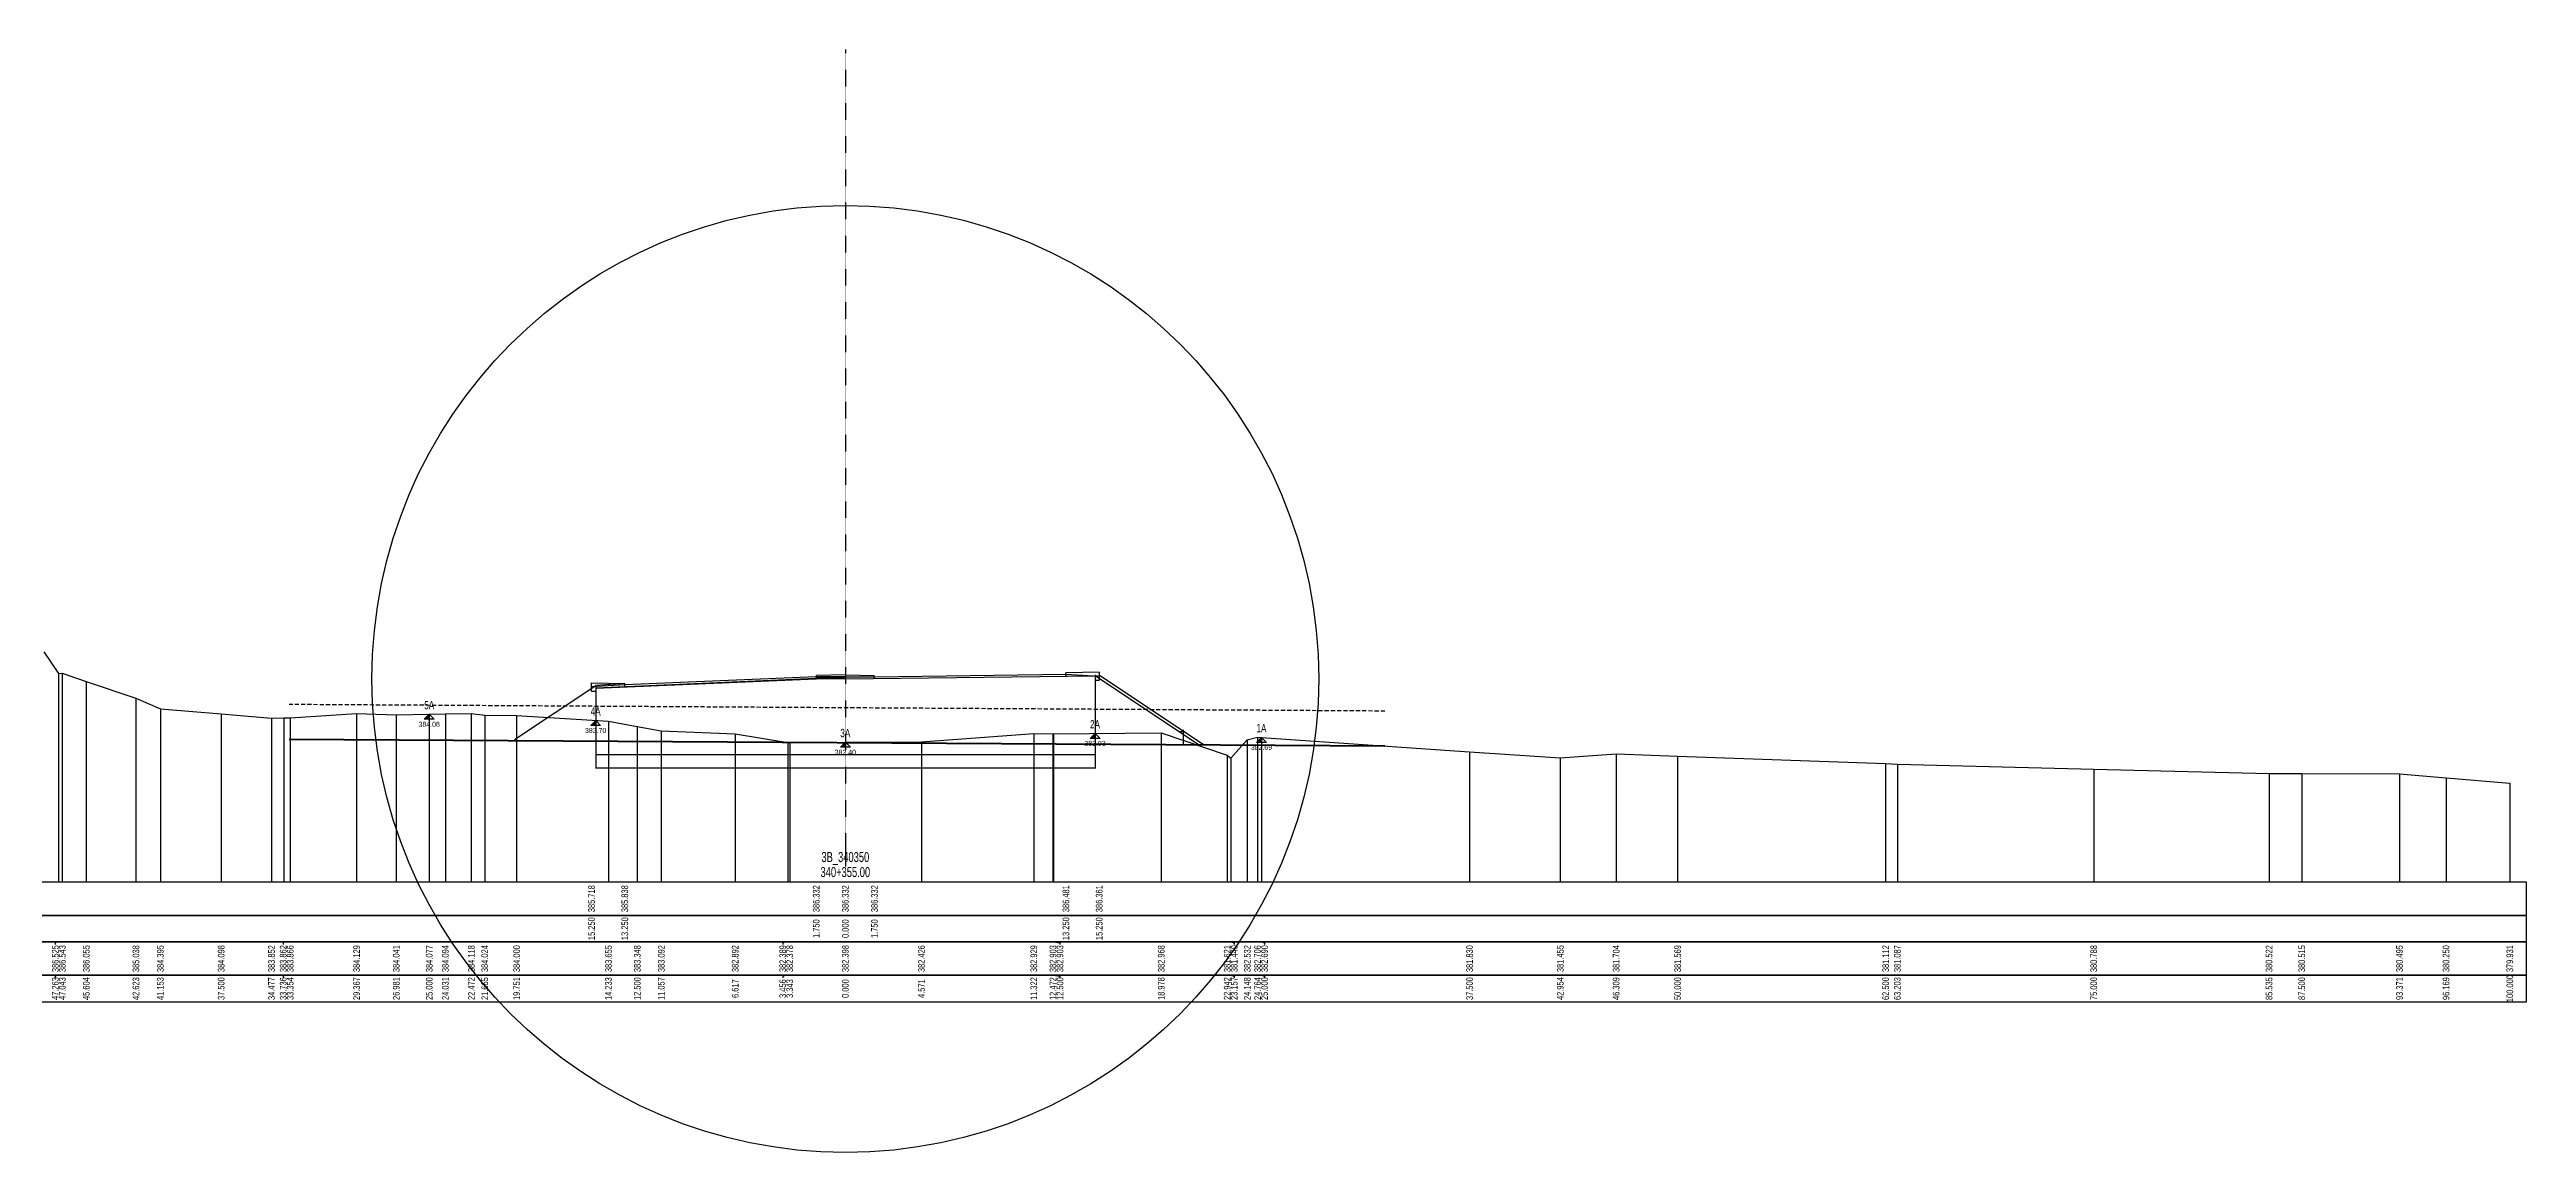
# Model space of a CAD drawing. Header units: centimetres. Extents: x 8495135 to 959133560, y 4530079 to 463453963.
# Drawn here: x 958998352 to 959013233, y 463406026 to 463412650 of the extents above; entities that cross this region are included whole.
import ezdxf
from ezdxf.enums import TextEntityAlignment as Align

# ---------------------------------------------------------------- set-up
doc = ezdxf.new("R2010")
doc.units = ezdxf.units.CM
doc.header["$LTSCALE"] = 0.1
doc.linetypes.add('CROSS2', pattern=[2, 1, -0.5, 0, -0.5])
doc.linetypes.add('DASHED', pattern=[0.75, 0.5, -0.25])
doc.layers.add('31_VERT_ALIGNM', color=1, linetype='Continuous', lineweight=50)
for name, color, linetype in [('40_AXIS', 2, 'CROSS2'), ('40_ELEV_LABEL', 7, 'Continuous'), ('40_INTERS_POINTS', 7, 'Continuous'), ('40_PROFILE_NUMBER', 7, 'Continuous'), ('40_ROADWAY', 1, 'Continuous'), ('40_RUBRIC_1', 7, 'Continuous'), ('40_RUBRIC_2', 7, 'Continuous'), ('40_RUBRIC_3', 7, 'Continuous'), ('40_RUBRIC_4', 7, 'Continuous'), ('40_TEMPLATE', 9, 'Continuous'), ('40_TERRAIN', 3, 'Continuous'), ('40_TERRAIN_VERT', 2, 'Continuous'), ('br_hatch_tumen', 8, 'Continuous'), ('br_view_yellow', 2, 'Continuous'), ('Kustendilska voda', 12, 'Continuous')]:
    doc.layers.add(name, color=color, linetype=linetype)
doc.styles.add('PLATEIA', font='CGSAPPS.SHX')
doc.styles.get("Standard").update_dxf_attribs({"font": 'arial.ttf'})

# ---------------------------------------------------------------- blocks, each defined once
blk = doc.blocks.new('CGSA_hgt15')
for p, q in [((-1, -1), (0, 0)), ((0, 0), (1, -1)), ((0, -1), (0, 0)), ((0, -1), (-1, -1)), ((1, -1), (0, -1))]:
    blk.add_line(p, q)
blk.add_solid([(0, 0), (0, -1), (-1, -1)])

msp = doc.modelspace()

# ---------------------------------------------------------------- linework, layer by layer
at = {"layer": '31_VERT_ALIGNM'}
msp.add_line((959006374.93, 463408466.55), (958999791.02, 463408506.06), dxfattribs=at)
at = {"layer": '40_AXIS'}
msp.add_line((959003132.79, 463412649.71), (959003132.79, 463407869.71), dxfattribs=at)
at = {"layer": '40_ROADWAY', "color": 4}
for p, q in [((959001807.79, 463408833.52), (959001607.79, 463408821.52)), ((959001807.79, 463408841.52), (959001632.79, 463408831.02)), ((959002957.79, 463408882.92), (959001807.79, 463408833.52))]:
    msp.add_line(p, q, dxfattribs=at)
at = {"layer": '40_ROADWAY'}
for p, q in [((959002957.79, 463408871.92), (959001632.79, 463408815.01)), ((959003132.79, 463408882.92), (959002957.79, 463408882.92)), ((959003132.79, 463408882.92), (959002957.79, 463408882.92)), ((959003132.79, 463408882.92), (959003307.79, 463408882.92)), ((959003132.79, 463408882.92), (959003307.79, 463408882.92)), ((959003307.79, 463408882.92), (959004457.79, 463408897.83)), ((959004457.79, 463408897.83), (959004657.79, 463408885.83))]:
    msp.add_line(p, q, dxfattribs=at)
at = {"layer": '40_RUBRIC_3'}
for points in [[(958998406.49, 463407289.71), (958998386.49, 463407284.71), (958998386.49, 463407274.71)], [(958999759.19, 463407289.71), (958999755.39, 463407284.71), (958999755.39, 463407274.71)], [(959002787.19, 463407289.71), (959002756.49, 463407284.71), (959002756.49, 463407274.71)], [(959004382.79, 463407289.71), (959004421.99, 463407284.71), (959004421.99, 463407274.71)], [(959005448.49, 463407289.71), (959005468.99, 463407284.71), (959005468.99, 463407274.71)], [(959005632.79, 463407289.71), (959005651.19, 463407284.71), (959005651.19, 463407274.71)]]:
    msp.add_lwpolyline(points, dxfattribs=at)
at = {"layer": '40_RUBRIC_4'}
for points in [[(958998406.49, 463407089.71), (958998386.49, 463407084.71), (958998386.49, 463407074.71)], [(958999759.19, 463407089.71), (958999755.39, 463407084.71), (958999755.39, 463407074.71)], [(959002787.19, 463407089.71), (959002756.49, 463407084.71), (959002756.49, 463407074.71)], [(959004382.79, 463407089.71), (959004421.99, 463407084.71), (959004421.99, 463407074.71)], [(959005448.49, 463407089.71), (959005468.99, 463407084.71), (959005468.99, 463407074.71)], [(959005632.79, 463407089.71), (959005651.19, 463407084.71), (959005651.19, 463407074.71)]]:
    msp.add_lwpolyline(points, dxfattribs=at)
at = {"layer": '40_TEMPLATE'}
for points in [[(958992608.79, 463407649.71), (958992608.79, 463407449.71), (959013232.79, 463407449.71), (959013232.79, 463407649.71), (958992608.79, 463407649.71)], [(958992608.79, 463407449.71), (958992608.79, 463407289.71), (959013232.79, 463407289.71), (959013232.79, 463407449.71), (958992608.79, 463407449.71)], [(958992608.79, 463407289.71), (958992608.79, 463407089.71), (959013232.79, 463407089.71), (959013232.79, 463407289.71), (958992608.79, 463407289.71)], [(958992608.79, 463407089.71), (958992608.79, 463406929.71), (959013232.79, 463406929.71), (959013232.79, 463407089.71), (958992608.79, 463407089.71)]]:
    msp.add_lwpolyline(points, dxfattribs=at)
at = {"layer": '40_TERRAIN'}
for p, q in [((959002957.79, 463408869.65), (959001632.79, 463408812.74)), ((959003132.79, 463408869.65), (959002957.79, 463408869.65)), ((959003132.79, 463408869.65), (959004632.8, 463408889.1))]:
    msp.add_line(p, q, dxfattribs=at)
msp.add_lwpolyline([(958998316.89, 463409031.41), (958998406.49, 463408902.21), (958998428.49, 463408904.01), (958998572.39, 463408855.21), (958998870.49, 463408753.51), (958999017.49, 463408689.21), (958999382.79, 463408659.51), (958999685.09, 463408634.91), (958999759.19, 463408635.91), (958999797.39, 463408636.31), (959000196.09, 463408662.61), (959000434.69, 463408653.81), (959000632.79, 463408657.41), (959000729.69, 463408659.11), (959000885.59, 463408661.51), (959000966.29, 463408652.11), (959001157.69, 463408649.71), (959001709.49, 463408615.21), (959001882.79, 463408584.51), (959002027.09, 463408558.91), (959002471.09, 463408538.91), (959002787.19, 463408488.61), (959002798.49, 463408487.51), (959003132.79, 463408489.51), (959003589.89, 463408492.31), (959004264.99, 463408542.61), (959004379.99, 463408540.01), (959004382.79, 463408540.01), (959005030.59, 463408546.51), (959005426.99, 463408411.81), (959005448.49, 463408393.71), (959005547.59, 463408502.91), (959005609.19, 463408520.31), (959005632.79, 463408518.71), (959006882.79, 463408432.71), (959007428.19, 463408395.21), (959007763.69, 463408420.11), (959008132.79, 463408406.61), (959009382.79, 463408360.91), (959009453.09, 463408358.41), (959010632.79, 463408328.51), (959011686.29, 463408301.91), (959011882.79, 463408301.21), (959012469.89, 463408299.21), (959012749.69, 463408274.71), (959013132.79, 463408242.81)], dxfattribs=at)
at = {"layer": '40_TERRAIN_VERT'}
for p, q in [((958998406.49, 463408902.21), (958998406.49, 463407649.71)), ((958998428.49, 463408904.01), (958998428.49, 463407649.71)), ((958998572.39, 463408855.21), (958998572.39, 463407649.71)), ((958998870.49, 463408753.51), (958998870.49, 463407649.71)), ((958999017.49, 463408689.21), (958999017.49, 463407649.71)), ((958999382.79, 463408659.51), (958999382.79, 463407649.71)), ((958999685.09, 463408634.91), (958999685.09, 463407649.71)), ((958999759.19, 463408635.91), (958999759.19, 463407649.71)), ((958999797.39, 463408636.31), (958999797.39, 463407649.71)), ((959000196.09, 463408662.61), (959000196.09, 463407649.71)), ((959000434.69, 463408653.81), (959000434.69, 463407649.71)), ((959000632.79, 463408657.41), (959000632.79, 463407649.71)), ((959000729.69, 463408659.11), (959000729.69, 463407649.71)), ((959000885.59, 463408661.51), (959000885.59, 463407649.71)), ((959000966.29, 463408652.11), (959000966.29, 463407649.71)), ((959001157.69, 463408649.71), (959001157.69, 463407649.71)), ((959001709.49, 463408615.21), (959001709.49, 463407649.71)), ((959001882.79, 463408584.51), (959001882.79, 463407649.71)), ((959002027.09, 463408558.91), (959002027.09, 463407649.71)), ((959002471.09, 463408538.91), (959002471.09, 463407649.71)), ((959002787.19, 463408488.61), (959002787.19, 463407649.71)), ((959002798.49, 463408487.51), (959002798.49, 463407649.71)), ((959003589.89, 463408492.31), (959003589.89, 463407649.71)), ((959004264.99, 463408542.61), (959004264.99, 463407649.71)), ((959004379.99, 463408540.01), (959004379.99, 463407649.71)), ((959004382.79, 463408540.01), (959004382.79, 463407649.71)), ((959005030.59, 463408546.51), (959005030.59, 463407649.71)), ((959005547.59, 463408502.91), (959005547.59, 463407649.71)), ((959005609.19, 463408520.31), (959005609.19, 463407649.71)), ((959005632.79, 463408518.71), (959005632.79, 463407649.71)), ((959005426.99, 463408411.81), (959005426.99, 463407649.71)), ((959005448.49, 463408393.71), (959005448.49, 463407649.71)), ((959006882.79, 463408432.71), (959006882.79, 463407649.71)), ((959007428.19, 463408395.21), (959007428.19, 463407649.71)), ((959007763.69, 463408420.11), (959007763.69, 463407649.71)), ((959008132.79, 463408406.61), (959008132.79, 463407649.71)), ((959009382.79, 463408360.91), (959009382.79, 463407649.71)), ((959009453.09, 463408358.41), (959009453.09, 463407649.71)), ((959010632.79, 463408328.51), (959010632.79, 463407649.71)), ((959011686.29, 463408301.91), (959011686.29, 463407649.71)), ((959011882.79, 463408301.21), (959011882.79, 463407649.71)), ((959012469.89, 463408299.21), (959012469.89, 463407649.71)), ((959012749.69, 463408274.71), (959012749.69, 463407649.71)), ((959013132.79, 463408242.81), (959013132.79, 463407649.71))]:
    msp.add_line(p, q, dxfattribs=at)
at = {"layer": 'br_hatch_tumen'}
for p, q in [((959001145.42, 463408506.11), (959001632.79, 463408831.02)), ((959001807.79, 463408833.52), (959001807.79, 463408841.52)), ((959004632.8, 463408887.33), (959004662.8, 463408887.33)), ((959005254.15, 463408473.1), (959004632.8, 463408887.33)), ((959005284.15, 463408473.1), (959004662.8, 463408887.33)), ((959005135.99, 463408553.59), (959005171.95, 463408553.59)), ((959005163.42, 463408473.59), (959005163.42, 463408563.59)), ((959003132.79, 463407895.9), (959003132.79, 463407743.19))]:
    msp.add_line(p, q, dxfattribs=at)
at = {"layer": 'br_hatch_tumen', "color": 5}
msp.add_line((959001632.79, 463408815.01), (959002957.79, 463408869.65), dxfattribs=at)
at = {"layer": 'br_hatch_tumen'}
msp.add_lwpolyline([(959004656.29, 463408909.8), (959004657.79, 463408909.83), (959004657.79, 463408908.33)], dxfattribs=at)
msp.add_circle((959003132.79, 463408869.65), 2843.94, dxfattribs=at)
at = {"layer": 'br_view_yellow'}
for p, q in [((959001607.79, 463408795.52), (959001607.79, 463408845.52)), ((959001607.79, 463408845.52), (959001807.79, 463408841.52)), ((959001607.79, 463408795.52), (959001632.79, 463408795.52)), ((959001632.79, 463408823.53), (959001632.79, 463408331.63)), ((959001807.79, 463408833.52), (959001805.79, 463408841.52)), ((959001807.79, 463408820.25), (959001807.79, 463408833.52)), ((959002957.79, 463408882.92), (959002959.79, 463408890.91)), ((959002957.79, 463408869.65), (959002957.79, 463408882.92)), ((959003132.79, 463408874.84), (959002957.79, 463408874.84)), ((959003132.79, 463408894.37), (959002959.79, 463408890.91)), ((959003132.79, 463408894.37), (959003305.79, 463408890.91)), ((959003307.79, 463408882.92), (959003305.79, 463408890.91)), ((959003307.79, 463408871.92), (959003307.79, 463408882.92)), ((959004632.8, 463408894.61), (959004632.8, 463408331.63)), ((959004632.8, 463408413.41), (959001632.79, 463408413.41)), ((959004632.8, 463408333.41), (959001632.79, 463408333.41))]:
    msp.add_line(p, q, dxfattribs=at)
at = {"layer": 'br_view_yellow', "linetype": 'ByBlock', "ltscale": 3}
for p, q in [((959004657.79, 463408909.83), (959004457.79, 463408905.83)), ((959004457.79, 463408897.83), (959004457.79, 463408905.83)), ((959004457.79, 463408897.83), (959004457.79, 463408884.8)), ((959004654.8, 463408859.83), (959004632.8, 463408859.83)), ((959004654.8, 463408909.77), (959004657.8, 463408906.83)), ((959004657.8, 463408862.83), (959004654.8, 463408859.83)), ((959004657.8, 463408906.83), (959004657.8, 463408862.83))]:
    msp.add_line(p, q, dxfattribs=at)
at = {"layer": 'Kustendilska voda', "color": 1, "linetype": 'DASHED', "ltscale": 500}
msp.add_line((959006374.93, 463408676.55), (958999791.02, 463408716.06), dxfattribs=at)

# ---------------------------------------------------------------- block references
at = {"layer": '40_ELEV_LABEL', "xscale": 30, "yscale": 30, "zscale": 100}
for p in [(959000632.79, 463408657.41), (959001632.79, 463408620), (959003132.79, 463408489.51), (959004632.79, 463408542.52), (959005632.79, 463408518.71)]:
    msp.add_blockref('CGSA_hgt15', p, dxfattribs=at)

# ---------------------------------------------------------------- texts
at = {"layer": '40_ELEV_LABEL'}
for s, p in [('384.08', (959000632.79, 463408612.41)), ('383.70', (959001632.79, 463408575)), ('382.93', (959004632.79, 463408497.52)), ('382.69', (959005632.79, 463408473.71)), ('382.40', (959003132.79, 463408444.51))]:
    msp.add_text(s, height=30, dxfattribs=at).set_placement(p, align=Align.TOP_CENTER)
at = {"layer": '40_INTERS_POINTS', "color": 6, "lineweight": 30, "width": 0.7}
for s, p in [('5A', (959000632.79, 463408687.41)), ('4A', (959001632.79, 463408650)), ('2A', (959004632.79, 463408572.52)), ('3A', (959003132.79, 463408519.51)), ('1A', (959005632.79, 463408548.71))]:
    msp.add_text(s, height=50, dxfattribs=at).set_placement(p, align=Align.CENTER)
at = {"layer": '40_PROFILE_NUMBER', "style": 'PLATEIA', "width": 0.7}
for s, p in [('340+355.00', (959003132.79, 463407679.71)), ('3B_340350', (959003132.79, 463407769.71))]:
    msp.add_text(s, height=60, dxfattribs=at).set_placement(p, align=Align.CENTER)
at = {"layer": '40_RUBRIC_1', "style": 'PLATEIA', "width": 0.7}
for s, p in [('385.718', (959001607.79, 463407549.71)), ('385.838', (959001807.79, 463407549.71)), ('386.332', (959002957.79, 463407549.71)), ('386.332', (959003132.79, 463407549.71)), ('386.332', (959003307.79, 463407549.71)), ('386.481', (959004457.79, 463407549.71)), ('386.361', (959004657.79, 463407549.71))]:
    msp.add_text(s, height=40, rotation=90, dxfattribs=at).set_placement(p, align=Align.MIDDLE)
at = {"layer": '40_RUBRIC_2', "style": 'PLATEIA', "width": 0.7}
for s, p in [('15.250', (959001607.79, 463407369.71)), ('13.250', (959001807.79, 463407369.71)), ('13.250', (959004457.79, 463407369.71)), ('15.250', (959004657.79, 463407369.71)), ('1.750', (959002957.79, 463407369.71)), ('0.000', (959003132.79, 463407369.71)), ('1.750', (959003307.79, 463407369.71))]:
    msp.add_text(s, height=40, rotation=90, dxfattribs=at).set_placement(p, align=Align.MIDDLE)
at = {"layer": '40_RUBRIC_3', "style": 'PLATEIA', "width": 0.7}
for s, p in [('386.525', (958998386.49, 463407189.71)), ('386.543', (958998428.49, 463407189.71)), ('386.055', (958998572.39, 463407189.71)), ('385.038', (958998870.49, 463407189.71)), ('384.395', (958999017.49, 463407189.71)), ('384.098', (958999382.79, 463407189.71)), ('383.852', (958999685.09, 463407189.71)), ('383.862', (958999755.39, 463407189.71)), ('383.866', (958999797.39, 463407189.71)), ('384.129', (959000196.09, 463407189.71)), ('384.041', (959000434.69, 463407189.71)), ('384.077', (959000632.79, 463407189.71)), ('384.094', (959000729.69, 463407189.71)), ('384.118', (959000885.59, 463407189.71)), ('384.024', (959000966.29, 463407189.71)), ('384.000', (959001157.69, 463407189.71)), ('383.655', (959001709.49, 463407189.71)), ('383.348', (959001882.79, 463407189.71)), ('383.092', (959002027.09, 463407189.71)), ('382.892', (959002471.09, 463407189.71)), ('382.389', (959002756.49, 463407189.71)), ('382.378', (959002798.49, 463407189.71)), ('382.398', (959003132.79, 463407189.71)), ('382.426', (959003589.89, 463407189.71)), ('382.929', (959004264.99, 463407189.71)), ('382.903', (959004379.99, 463407189.71)), ('382.903', (959004421.99, 463407189.71)), ('382.968', (959005030.59, 463407189.71)), ('381.621', (959005426.99, 463407189.71)), ('381.440', (959005468.99, 463407189.71)), ('382.532', (959005547.59, 463407189.71)), ('382.706', (959005609.19, 463407189.71)), ('382.690', (959005651.19, 463407189.71)), ('381.830', (959006882.79, 463407189.71)), ('381.455', (959007428.19, 463407189.71)), ('381.704', (959007763.69, 463407189.71)), ('381.569', (959008132.79, 463407189.71)), ('381.112', (959009382.79, 463407189.71)), ('381.087', (959009453.09, 463407189.71)), ('380.788', (959010632.79, 463407189.71)), ('380.522', (959011686.29, 463407189.71)), ('380.515', (959011882.79, 463407189.71)), ('380.495', (959012469.89, 463407189.71)), ('380.250', (959012749.69, 463407189.71)), ('379.931', (959013132.79, 463407189.71))]:
    msp.add_text(s, height=40, rotation=90, dxfattribs=at).set_placement(p, align=Align.MIDDLE)
at = {"layer": '40_RUBRIC_4', "style": 'PLATEIA', "width": 0.7}
for s, p in [('47.263', (958998386.49, 463407009.71)), ('47.043', (958998428.49, 463407009.71)), ('45.604', (958998572.39, 463407009.71)), ('42.623', (958998870.49, 463407009.71)), ('41.153', (958999017.49, 463407009.71)), ('37.500', (958999382.79, 463407009.71)), ('34.477', (958999685.09, 463407009.71)), ('33.736', (958999755.39, 463407009.71)), ('33.354', (958999797.39, 463407009.71)), ('29.367', (959000196.09, 463407009.71)), ('26.981', (959000434.69, 463407009.71)), ('25.000', (959000632.79, 463407009.71)), ('24.031', (959000729.69, 463407009.71)), ('22.472', (959000885.59, 463407009.71)), ('21.665', (959000966.29, 463407009.71)), ('19.751', (959001157.69, 463407009.71)), ('14.233', (959001709.49, 463407009.71)), ('12.500', (959001882.79, 463407009.71)), ('11.057', (959002027.09, 463407009.71)), ('6.617', (959002471.09, 463407009.71)), ('3.456', (959002756.49, 463407009.71)), ('3.343', (959002798.49, 463407009.71)), ('0.000', (959003132.79, 463407009.71)), ('4.571', (959003589.89, 463407009.71)), ('11.322', (959004264.99, 463407009.71)), ('12.472', (959004379.99, 463407009.71)), ('12.500', (959004421.99, 463407009.71)), ('18.978', (959005030.59, 463407009.71)), ('22.942', (959005426.99, 463407009.71)), ('23.157', (959005468.99, 463407009.71)), ('24.148', (959005547.59, 463407009.71)), ('24.764', (959005609.19, 463407009.71)), ('25.000', (959005651.19, 463407009.71)), ('37.500', (959006882.79, 463407009.71)), ('42.954', (959007428.19, 463407009.71)), ('46.309', (959007763.69, 463407009.71)), ('50.000', (959008132.79, 463407009.71)), ('62.500', (959009382.79, 463407009.71)), ('63.203', (959009453.09, 463407009.71)), ('75.000', (959010632.79, 463407009.71)), ('85.535', (959011686.29, 463407009.71)), ('87.500', (959011882.79, 463407009.71)), ('93.371', (959012469.89, 463407009.71)), ('96.169', (959012749.69, 463407009.71)), ('100.000', (959013132.79, 463407009.71))]:
    msp.add_text(s, height=40, rotation=90, dxfattribs=at).set_placement(p, align=Align.MIDDLE)

doc.saveas('drawing.dxf')
